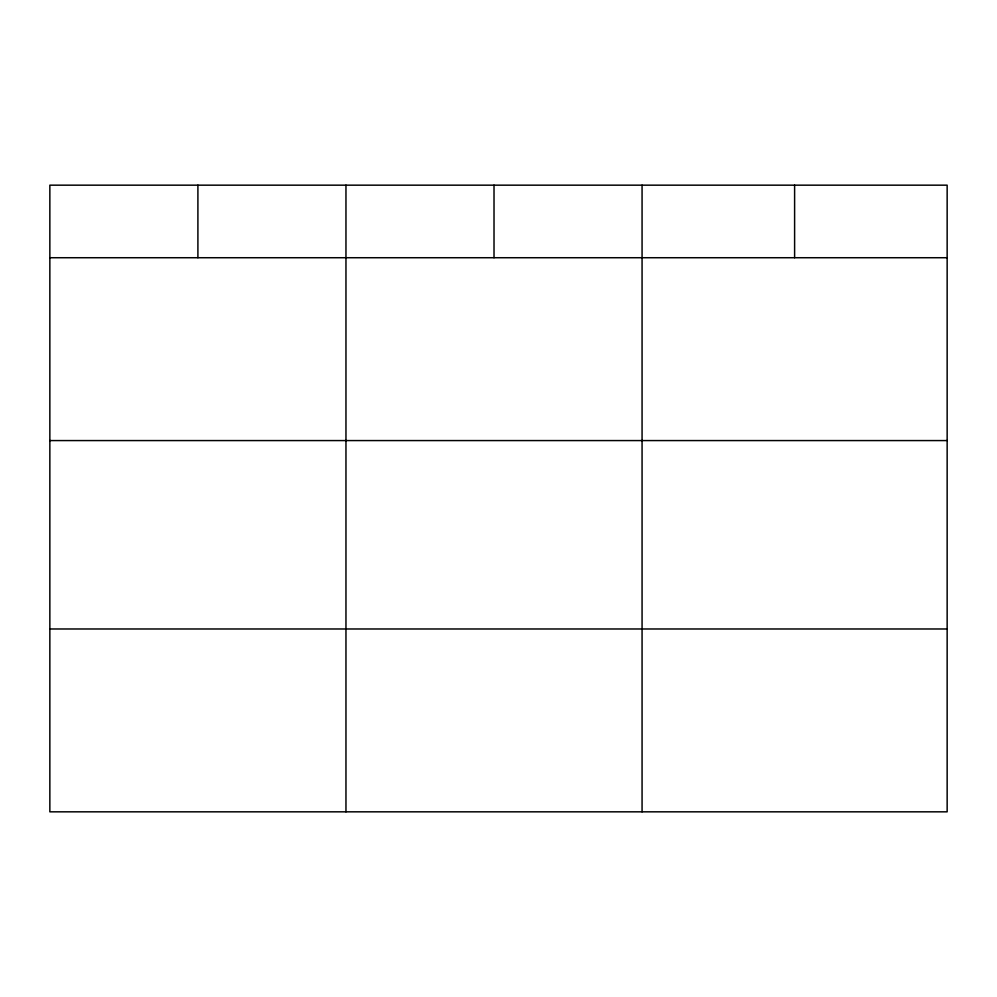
<?xml version="1.0" encoding="UTF-8"?>
<svg xmlns="http://www.w3.org/2000/svg" width="997" height="997" viewBox="0 0 997 997"><rect width="100%" height="100%" fill="white"/><g stroke="black" fill="none" stroke-linecap="round" stroke-linejoin="round"><path stroke-width="1.5" d="M947.15 440.574L947.15 185.168L49.85 185.168L49.85 811.832L947.15 811.832L947.15 440.574L49.85 440.574M49.85 257.725L947.15 257.725M49.85 628.982L947.15 628.982M794.609 185.168L794.609 257.725M642.068 185.168L642.068 811.832M494.014 185.168L494.014 257.725M345.959 185.168L345.959 811.832M197.905 185.168L197.905 257.725"/></g></svg>
